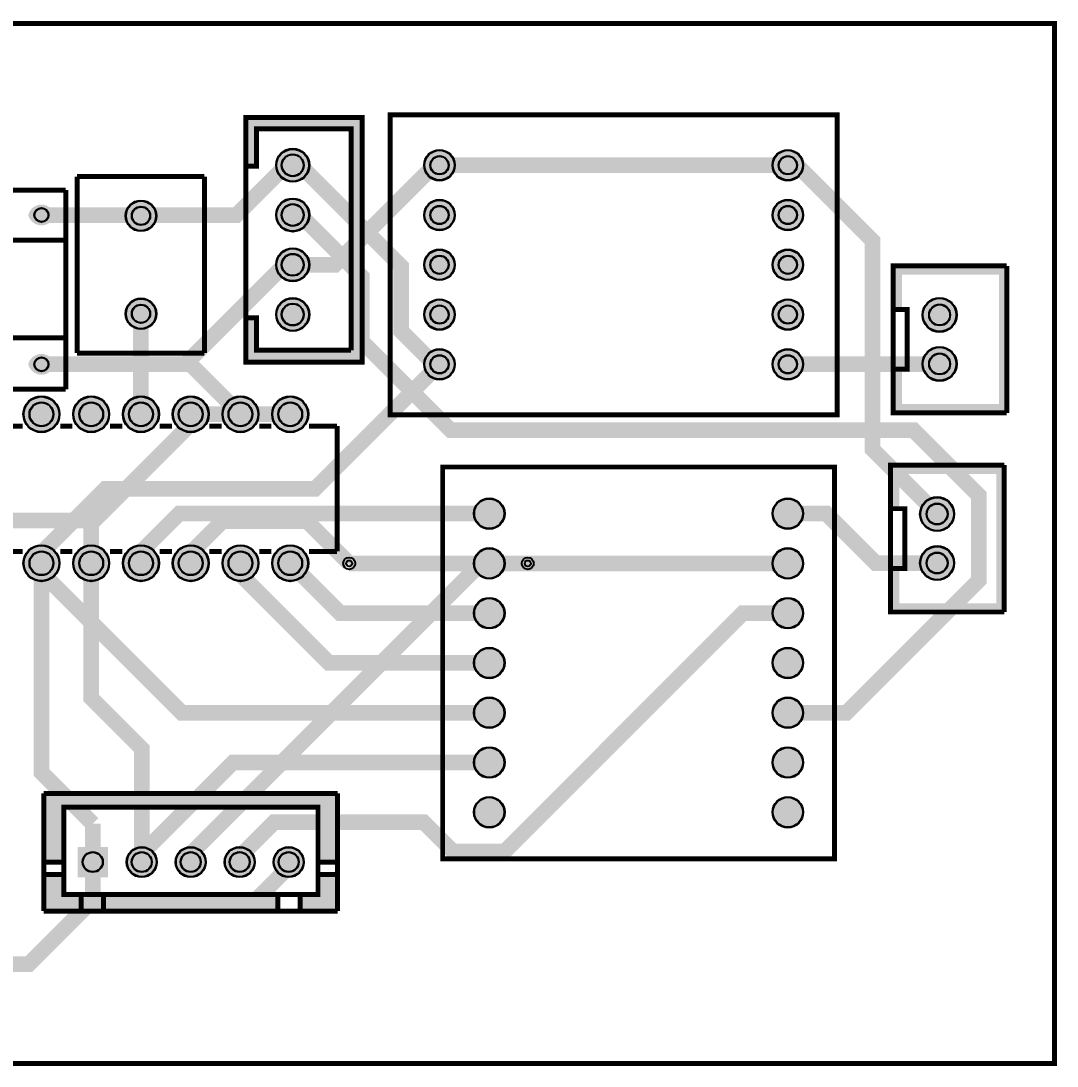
# Model space of a CAD drawing. Header units: millimetres. Extents: x -49.7 to 44.2, y -28.2 to 25.1.
# Drawn here: x -8.7 to 44.2, y -28.2 to 25.1 of the extents above; entities that cross this region are included whole.
import ezdxf

# ---------------------------------------------------------------- set-up
doc = ezdxf.new("R2010")
doc.units = ezdxf.units.MM
for name, color, linetype, true_color in [('BoardOutLine', 7, 'Continuous', 0xff00ff), ('BottomLayer', 7, 'Continuous', 0x0000ff), ('BottomSolderMaskLayer', 7, 'Continuous', 0xaa00ff), ('Document', 7, 'Continuous', 0xffffff), ('Hole', 7, 'Continuous', 0x222222), ('Multi-Layer', 7, 'Continuous', 0xc0c0c0), ('TopLayer', 7, 'Continuous', 0xff0000), ('TopPasteMaskLayer', 7, 'Continuous', 0x808080), ('TopSilkLayer', 7, 'Continuous', 0xffcc00), ('TopSolderMaskLayer', 7, 'Continuous', 0x800080)]:
    doc.layers.add(name, color=color, linetype=linetype, true_color=true_color)

msp = doc.modelspace()

# ---------------------------------------------------------------- hatches: boundary and pattern name
at = {"layer": 'BottomSolderMaskLayer'}
for points in [[(4.3569977139955425, 17.780035560071042, 1), (6.057023114046342, 17.780035560071042, 1)], [(11.91262382524774, 17.780035560071042, 1), (13.48742697485404, 17.780035560071042, 1)], [(29.692659385318898, 17.780035560071042, 1), (31.267462534925194, 17.780035560071042, 1)], [(4.3569977139955425, 15.24003048006091, 1), (6.057023114046342, 15.24003048006091, 1)], [(11.91262382524774, 15.24003048006091, 1), (13.48742697485404, 15.24003048006091, 1)], [(29.692659385318898, 15.24003048006091, 1), (31.267462534925194, 15.24003048006091, 1)], [(-6.9443611887223025, 15.24003048006091, -0.7853981633974483), (-8.295161290322506, 15.24003048006091), (-8.295161290322506, 15.24003048006091, -0.7853981633974483), (-6.9443611887223025, 15.24003048006091)], [(-3.3274066548132826, 15.199390398780793, 1), (-1.7526035052069828, 15.199390398780793, 1)], [(4.3569977139955425, 12.700025400050777, 1), (6.057023114046342, 12.700025400050777, 1)], [(11.91262382524774, 12.700025400050777, 1), (13.48742697485404, 12.700025400050777, 1)], [(29.692659385318898, 12.700025400050777, 1), (31.267462534925194, 12.700025400050777, 1)], [(-3.3274066548132826, 10.20066040132076, 1), (-1.7526035052069828, 10.20066040132076, 1)], [(4.3569977139955425, 10.160020320040644, 1), (6.057023114046342, 10.160020320040644, 1)], [(11.91262382524774, 10.160020320040644, 1), (13.48742697485404, 10.160020320040644, 1)], [(29.692659385318898, 10.160020320040644, 1), (31.267462534925194, 10.160020320040644, 1)], [(37.352070104140196, 10.139954279908466, 1), (39.10208280416559, 10.139954279908466, 1)], [(-6.9443611887223025, 7.620015240030398, -0.7853981633974483), (-8.295161290322506, 7.620015240030398), (-8.295161290322506, 7.620015240030398, -0.7853981633974483), (-6.9443611887223025, 7.620015240030398)], [(11.91262382524774, 7.620015240030398, 1), (13.48742697485404, 7.620015240030398, 1)], [(29.692659385318898, 7.620015240030398, 1), (31.267462534925194, 7.620015240030398, 1)], [(37.352070104140196, 7.6398272796545825, 1), (39.10208280416559, 7.6398272796545825, 1)], [(-8.545415290830613, 5.070104140208173, 1), (-6.69461518923041, 5.070104140208173, 1)], [(-6.005410210820367, 5.070104140208173, 1), (-4.1546101092201635, 5.070104140208173, 1)], [(-3.4654051308102343, 5.070104140208173, 1), (-1.614605029210031, 5.070104140208173, 1)], [(-0.9254000508001016, 5.070104140208173, 1), (0.9254000508001016, 5.070104140208173, 1)], [(1.614605029210031, 5.070104140208173, 1), (3.4654051308102343, 5.070104140208173, 1)], [(4.1546101092201635, 5.070104140208173, 1), (6.005410210820367, 5.070104140208173, 1)], [(37.22506985013975, -0.020066040132178387, 1), (38.97508255016514, -0.020066040132178387, 1)], [(-8.545415290830613, -2.53009906019804, 1), (-6.69461518923041, -2.53009906019804, 1)], [(-6.005410210820367, -2.53009906019804, 1), (-4.1546101092201635, -2.53009906019804, 1)], [(-3.4654051308102343, -2.53009906019804, 1), (-1.614605029210031, -2.53009906019804, 1)], [(-0.9254000508001016, -2.53009906019804, 1), (0.9254000508001016, -2.53009906019804, 1)], [(1.614605029210031, -2.53009906019804, 1), (3.4654051308102343, -2.53009906019804, 1)], [(4.1546101092201635, -2.53009906019804, 1), (6.005410210820367, -2.53009906019804, 1)], [(37.22506985013975, -2.5201930403860615, 1), (38.97508255016514, -2.5201930403860615, 1)], [(-5.7753869206662785, -17.004648639404877), (-4.224586819066076, -17.004648639404877), (-4.224586819066076, -18.55544874100508), (-5.7753869206662785, -18.55544874100508)], [(-3.275273050546105, -17.780035560071155, 1), (-1.7244729489459014, -17.780035560071155, 1)], [(-0.7754000508001018, -17.780035560071155, 1), (0.7754000508001018, -17.780035560071155, 1)], [(1.724726949453895, -17.780035560071155, 1), (3.2755270510540986, -17.780035560071155, 1)], [(4.224599949199899, -17.780035560071155, 1), (5.775400050800101, -17.780035560071155, 1)]]:
    msp.add_hatch(color=256, dxfattribs=at).paths.add_polyline_path(points)
at = {"layer": 'Document'}
for points in [[(8.694107188214502, 7.705918211836433), (2.7250952501905203, 7.705918211836433), (2.7250952501905203, 9.991922783845553), (3.358928117856294, 9.991922783845553), (3.358928117856294, 8.340919481839023), (8.184937769875432, 8.340919481839023), (8.184937769875432, 19.64394208788417), (3.358928117856294, 19.64394208788417), (3.358928117856294, 17.738938277876514), (2.852095504191084, 17.738938277876514), (2.852095504191084, 20.27894335788676), (8.694107188214502, 20.27894335788676), (8.694107188214502, 7.705918211836433)], [(35.90106680213353, 12.639979679959424), (41.651079502159064, 12.639979679959424), (41.651079502159064, 5.139954279908466), (35.90106680213353, 5.139954279908466), (35.90106680213353, 7.389966979934002), (36.30106680213362, 7.389966979934002), (36.30106680213362, 5.5899669799339335), (41.25107950215897, 5.5899669799339335), (41.25107950215897, 5.5899669799339335), (41.25107950215897, 12.189966979933956), (41.25107950215897, 12.189966979933956), (36.30106680213362, 12.189966979933956), (36.30106680213362, 10.389966979933888), (35.90106680213353, 10.389966979933888)], [(35.77406654813308, 2.47995935991878), (41.524079248158614, 2.47995935991878), (41.524079248158614, -5.020066040132178), (35.77406654813308, -5.020066040132178), (35.77406654813308, -2.7700533401066423), (36.17406654813317, -2.7700533401066423), (36.17406654813317, -4.5700533401067105), (41.12407924815852, -4.5700533401067105), (41.12407924815852, -4.5700533401067105), (41.12407924815852, 2.0299466598933122), (41.12407924815852, 2.0299466598933122), (36.17406654813317, 2.0299466598933122), (36.17406654813317, 0.22994665989324403), (35.77406654813308, 0.22994665989324403)], [(-6.604216408432762, -17.780035560071155), (-6.604216408432762, -15.034137668275434), (-6.550114300228643, -14.980035560071201), (6.549885699771494, -14.980035560071201), (6.59987299974614, -14.930048260096555), (6.59987299974614, -17.77602235204472), (6.603886207772348, -17.780035560071155), (7.499872999746003, -17.780035560071155), (7.499872999746003, -14.280035560071155), (-7.500127000253883, -14.280035560071155), (-7.500127000253883, -17.779959359918735), (-7.500203200406418, -17.780035560071155)], [(-6.604216408432762, -18.415036830073745), (-6.6001270002540195, -19.430048260096555), (-5.588138176276402, -19.4310388620778), (-5.588138176276402, -20.268046736093538), (-5.6001270002540195, -20.280035560071155), (-7.500127000253883, -20.280035560071155), (-7.500127000253883, -18.415113030226166), (-7.500203200406418, -18.415036830073745)], [(6.604064008128034, -18.415011430022787), (6.599999999999909, -19.43009906019813), (5.5879349758699846, -19.431013462026954), (5.5879349758699846, -20.268046736093538), (5.599923799847602, -20.279984759969466), (7.499974599949155, -20.279984759969466), (7.499974599949155, -18.41524003048005), (7.499974599949155, -18.415011430022787)], [(4.444881889763792, -19.4310388620778), (4.444881889763792, -20.280035560071155), (-4.445135890271786, -20.280035560071155), (-4.445135890271786, -19.4310388620778)]]:
    msp.add_hatch(color=256, dxfattribs=at).paths.add_polyline_path(points)
at = {"layer": 'Multi-Layer'}
for points in [[(4.3820040640082425, 17.780035560071042, 1), (6.032016764033642, 17.780035560071042, 1)], [(11.938023876047842, 17.780035560071042, 1), (13.462026924053939, 17.780035560071042, 1)], [(29.718059436119, 17.780035560071042, 1), (31.242062484125093, 17.780035560071042, 1)], [(4.3820040640082425, 15.24003048006091, 1), (6.032016764033642, 15.24003048006091, 1)], [(-6.969761239522404, 15.24003048006091, -0.7853981633974483), (-8.269761239522404, 15.24003048006091), (-8.269761239522404, 15.24003048006091, -0.7853981633974483), (-6.969761239522404, 15.24003048006091)], [(-3.302006604013181, 15.199390398780793, 1), (-1.7780035560070844, 15.199390398780793, 1)], [(11.938023876047842, 15.24003048006091, 1), (13.462026924053939, 15.24003048006091, 1)], [(29.718059436119, 15.24003048006091, 1), (31.242062484125093, 15.24003048006091, 1)], [(4.3820040640082425, 12.700025400050777, 1), (6.032016764033642, 12.700025400050777, 1)], [(11.938023876047842, 12.700025400050777, 1), (13.462026924053939, 12.700025400050777, 1)], [(29.718059436119, 12.700025400050777, 1), (31.242062484125093, 12.700025400050777, 1)], [(-3.302006604013181, 10.20066040132076, 1), (-1.7780035560070844, 10.20066040132076, 1)], [(4.3820040640082425, 10.160020320040644, 1), (6.032016764033642, 10.160020320040644, 1)], [(11.938023876047842, 10.160020320040644, 1), (13.462026924053939, 10.160020320040644, 1)], [(29.718059436119, 10.160020320040644, 1), (31.242062484125093, 10.160020320040644, 1)], [(37.37707645415289, 10.139954279908466, 1), (39.077076454152895, 10.139954279908466, 1)], [(-6.969761239522404, 7.620015240030398, -0.7853981633974483), (-8.269761239522404, 7.620015240030398), (-8.269761239522404, 7.620015240030398, -0.7853981633974483), (-6.969761239522404, 7.620015240030398)], [(11.938023876047842, 7.620015240030398, 1), (13.462026924053939, 7.620015240030398, 1)], [(29.718059436119, 7.620015240030398, 1), (31.242062484125093, 7.620015240030398, 1)], [(37.37707645415289, 7.6398272796545825, 1), (39.077076454152895, 7.6398272796545825, 1)], [(-8.520015240030512, 5.070104140208173, 1), (-6.720015240030511, 5.070104140208173, 1)], [(-5.9800101600202655, 5.070104140208173, 1), (-4.180010160020265, 5.070104140208173, 1)], [(-3.440005080010133, 5.070104140208173, 1), (-1.6400050800101325, 5.070104140208173, 1)], [(-0.9000000000000001, 5.070104140208173, 1), (0.9000000000000001, 5.070104140208173, 1)], [(1.6400050800101325, 5.070104140208173, 1), (3.440005080010133, 5.070104140208173, 1)], [(4.180010160020265, 5.070104140208173, 1), (5.9800101600202655, 5.070104140208173, 1)], [(37.25007620015244, -0.020066040132178387, 1), (38.950076200152445, -0.020066040132178387, 1)], [(-8.520015240030512, -2.53009906019804, 1), (-6.720015240030511, -2.53009906019804, 1)], [(-5.9800101600202655, -2.53009906019804, 1), (-4.180010160020265, -2.53009906019804, 1)], [(-3.440005080010133, -2.53009906019804, 1), (-1.6400050800101325, -2.53009906019804, 1)], [(-0.9000000000000001, -2.53009906019804, 1), (0.9000000000000001, -2.53009906019804, 1)], [(1.6400050800101325, -2.53009906019804, 1), (3.440005080010133, -2.53009906019804, 1)], [(4.180010160020265, -2.53009906019804, 1), (5.9800101600202655, -2.53009906019804, 1)], [(37.25007620015244, -2.5201930403860615, 1), (38.950076200152445, -2.5201930403860615, 1)], [(-5.749987299974691, -17.030048260096578), (-4.249987299974578, -17.030048260096578), (-4.249987299974578, -18.530048260096578), (-5.749987299974691, -18.530048260096578)], [(-3.249872999746003, -17.780035560071155, 1), (-1.7498729997460032, -17.780035560071155, 1)], [(-0.7500000000000001, -17.780035560071155, 1), (0.7500000000000001, -17.780035560071155, 1)], [(1.7501270002539968, -17.780035560071155, 1), (3.250127000253997, -17.780035560071155, 1)], [(4.25, -17.780035560071155, 1), (5.75, -17.780035560071155, 1)]]:
    msp.add_hatch(color=256, dxfattribs=at).paths.add_polyline_path(points)
at = {"layer": 'TopLayer'}
for points in [[(14.478028956057974, 0, 1), (16.00203200406407, 0, 1)], [(29.718059436119, 0, 1), (31.242062484125093, 0, 1)], [(14.478028956057974, -2.5400050800101326, 1), (16.00203200406407, -2.5400050800101326, 1)], [(29.718059436119, -2.5400050800101326, 1), (31.242062484125093, -2.5400050800101326, 1)], [(14.478028956057974, -5.080010160020379, 1), (16.00203200406407, -5.080010160020379, 1)], [(29.718059436119, -5.080010160020379, 1), (31.242062484125093, -5.080010160020379, 1)], [(14.478028956057974, -7.6200152400305114, 1), (16.00203200406407, -7.6200152400305114, 1)], [(29.718059436119, -7.6200152400305114, 1), (31.242062484125093, -7.6200152400305114, 1)], [(14.478028956057974, -10.160020320040644, 1), (16.00203200406407, -10.160020320040644, 1)], [(29.718059436119, -10.160020320040644, 1), (31.242062484125093, -10.160020320040644, 1)], [(14.478028956057974, -12.700025400050777, 1), (16.00203200406407, -12.700025400050777, 1)], [(29.718059436119, -12.700025400050777, 1), (31.242062484125093, -12.700025400050777, 1)], [(14.478028956057974, -15.240030480061023, 1), (16.00203200406407, -15.240030480061023, 1)], [(29.718059436119, -15.240030480061023, 1), (31.242062484125093, -15.240030480061023, 1)]]:
    msp.add_hatch(color=256, dxfattribs=at).paths.add_polyline_path(points)
at = {"layer": 'TopPasteMaskLayer'}
for points in [[(14.478028956057974, 0, 1), (16.00203200406407, 0, 1)], [(29.718059436119, 0, 1), (31.242062484125093, 0, 1)], [(14.478028956057974, -2.5400050800101326, 1), (16.00203200406407, -2.5400050800101326, 1)], [(29.718059436119, -2.5400050800101326, 1), (31.242062484125093, -2.5400050800101326, 1)], [(14.478028956057974, -5.080010160020379, 1), (16.00203200406407, -5.080010160020379, 1)], [(29.718059436119, -5.080010160020379, 1), (31.242062484125093, -5.080010160020379, 1)], [(14.478028956057974, -7.6200152400305114, 1), (16.00203200406407, -7.6200152400305114, 1)], [(29.718059436119, -7.6200152400305114, 1), (31.242062484125093, -7.6200152400305114, 1)], [(14.478028956057974, -10.160020320040644, 1), (16.00203200406407, -10.160020320040644, 1)], [(29.718059436119, -10.160020320040644, 1), (31.242062484125093, -10.160020320040644, 1)], [(14.478028956057974, -12.700025400050777, 1), (16.00203200406407, -12.700025400050777, 1)], [(29.718059436119, -12.700025400050777, 1), (31.242062484125093, -12.700025400050777, 1)], [(14.478028956057974, -15.240030480061023, 1), (16.00203200406407, -15.240030480061023, 1)], [(29.718059436119, -15.240030480061023, 1), (31.242062484125093, -15.240030480061023, 1)]]:
    msp.add_hatch(color=256, dxfattribs=at).paths.add_polyline_path(points)
at = {"layer": 'TopSolderMaskLayer'}
for points in [[(4.3569977139955425, 17.780035560071042, 1), (6.057023114046342, 17.780035560071042, 1)], [(11.91262382524774, 17.780035560071042, 1), (13.48742697485404, 17.780035560071042, 1)], [(29.692659385318898, 17.780035560071042, 1), (31.267462534925194, 17.780035560071042, 1)], [(4.3569977139955425, 15.24003048006091, 1), (6.057023114046342, 15.24003048006091, 1)], [(11.91262382524774, 15.24003048006091, 1), (13.48742697485404, 15.24003048006091, 1)], [(29.692659385318898, 15.24003048006091, 1), (31.267462534925194, 15.24003048006091, 1)], [(-6.9443611887223025, 15.24003048006091, -0.7853981633974483), (-8.295161290322506, 15.24003048006091), (-8.295161290322506, 15.24003048006091, -0.7853981633974483), (-6.9443611887223025, 15.24003048006091)], [(-3.3274066548132826, 15.199390398780793, 1), (-1.7526035052069828, 15.199390398780793, 1)], [(4.3569977139955425, 12.700025400050777, 1), (6.057023114046342, 12.700025400050777, 1)], [(11.91262382524774, 12.700025400050777, 1), (13.48742697485404, 12.700025400050777, 1)], [(29.692659385318898, 12.700025400050777, 1), (31.267462534925194, 12.700025400050777, 1)], [(-3.3274066548132826, 10.20066040132076, 1), (-1.7526035052069828, 10.20066040132076, 1)], [(4.3569977139955425, 10.160020320040644, 1), (6.057023114046342, 10.160020320040644, 1)], [(11.91262382524774, 10.160020320040644, 1), (13.48742697485404, 10.160020320040644, 1)], [(29.692659385318898, 10.160020320040644, 1), (31.267462534925194, 10.160020320040644, 1)], [(37.352070104140196, 10.139954279908466, 1), (39.10208280416559, 10.139954279908466, 1)], [(-6.9443611887223025, 7.620015240030398, -0.7853981633974483), (-8.295161290322506, 7.620015240030398), (-8.295161290322506, 7.620015240030398, -0.7853981633974483), (-6.9443611887223025, 7.620015240030398)], [(11.91262382524774, 7.620015240030398, 1), (13.48742697485404, 7.620015240030398, 1)], [(29.692659385318898, 7.620015240030398, 1), (31.267462534925194, 7.620015240030398, 1)], [(37.352070104140196, 7.6398272796545825, 1), (39.10208280416559, 7.6398272796545825, 1)], [(-8.545415290830613, 5.070104140208173, 1), (-6.69461518923041, 5.070104140208173, 1)], [(-6.005410210820367, 5.070104140208173, 1), (-4.1546101092201635, 5.070104140208173, 1)], [(-3.4654051308102343, 5.070104140208173, 1), (-1.614605029210031, 5.070104140208173, 1)], [(-0.9254000508001016, 5.070104140208173, 1), (0.9254000508001016, 5.070104140208173, 1)], [(1.614605029210031, 5.070104140208173, 1), (3.4654051308102343, 5.070104140208173, 1)], [(4.1546101092201635, 5.070104140208173, 1), (6.005410210820367, 5.070104140208173, 1)], [(14.452628905257873, 0, 1), (16.02743205486417, 0, 1)], [(29.692659385318898, 0, 1), (31.267462534925194, 0, 1)], [(37.22506985013975, -0.020066040132178387, 1), (38.97508255016514, -0.020066040132178387, 1)], [(-8.545415290830613, -2.53009906019804, 1), (-6.69461518923041, -2.53009906019804, 1)], [(-6.005410210820367, -2.53009906019804, 1), (-4.1546101092201635, -2.53009906019804, 1)], [(-3.4654051308102343, -2.53009906019804, 1), (-1.614605029210031, -2.53009906019804, 1)], [(-0.9254000508001016, -2.53009906019804, 1), (0.9254000508001016, -2.53009906019804, 1)], [(1.614605029210031, -2.53009906019804, 1), (3.4654051308102343, -2.53009906019804, 1)], [(4.1546101092201635, -2.53009906019804, 1), (6.005410210820367, -2.53009906019804, 1)], [(14.452628905257873, -2.5400050800101326, 1), (16.02743205486417, -2.5400050800101326, 1)], [(29.692659385318898, -2.5400050800101326, 1), (31.267462534925194, -2.5400050800101326, 1)], [(37.22506985013975, -2.5201930403860615, 1), (38.97508255016514, -2.5201930403860615, 1)], [(14.452628905257873, -5.080010160020379, 1), (16.02743205486417, -5.080010160020379, 1)], [(29.692659385318898, -5.080010160020379, 1), (31.267462534925194, -5.080010160020379, 1)], [(14.452628905257873, -7.6200152400305114, 1), (16.02743205486417, -7.6200152400305114, 1)], [(29.692659385318898, -7.6200152400305114, 1), (31.267462534925194, -7.6200152400305114, 1)], [(14.452628905257873, -10.160020320040644, 1), (16.02743205486417, -10.160020320040644, 1)], [(29.692659385318898, -10.160020320040644, 1), (31.267462534925194, -10.160020320040644, 1)], [(14.452628905257873, -12.700025400050777, 1), (16.02743205486417, -12.700025400050777, 1)], [(29.692659385318898, -12.700025400050777, 1), (31.267462534925194, -12.700025400050777, 1)], [(14.452628905257873, -15.240030480061023, 1), (16.02743205486417, -15.240030480061023, 1)], [(29.692659385318898, -15.240030480061023, 1), (31.267462534925194, -15.240030480061023, 1)], [(-5.7753869206662785, -17.004648639404877), (-4.224586819066076, -17.004648639404877), (-4.224586819066076, -18.55544874100508), (-5.7753869206662785, -18.55544874100508)], [(-3.275273050546105, -17.780035560071155, 1), (-1.7244729489459014, -17.780035560071155, 1)], [(-0.7754000508001018, -17.780035560071155, 1), (0.7754000508001018, -17.780035560071155, 1)], [(1.724726949453895, -17.780035560071155, 1), (3.2755270510540986, -17.780035560071155, 1)], [(4.224599949199899, -17.780035560071155, 1), (5.775400050800101, -17.780035560071155, 1)]]:
    msp.add_hatch(color=256, dxfattribs=at).paths.add_polyline_path(points)

# ---------------------------------------------------------------- linework, layer by layer
at = {"layer": 'BoardOutLine', "const_width": 0.25400050800101603}
msp.add_lwpolyline([(-49.14909829819658, 21.33604267208534), (-48.768097536195114, 22.733045466090857), (-49.14909829819658, 25.01905003810009), (44.09702819405629, 25.01905003810009), (44.09702819405629, 23.5458470916941), (44.09702819405629, -28.06705613411225), (-48.768097536195114, -28.06705613411225), (-49.530099060198154, -21.33604267208534), (-48.768097536195114, 14.47802895605787), (-49.14909829819658, 14.47802895605787), (-48.895097790195564, 17.145034290068565), (-49.02209804419613, 18.79603759207521), (-48.895097790195564, 20.066040132080275), (-49.14909829819658, 21.33604267208534)], close=True, dxfattribs=at)
at = {"layer": 'BottomLayer', "const_width": 0.8}
for points in [[(12.70002540005089, 17.780035560071042), (12.439928879857916, 17.780035560071042), (7.359918719837424, 12.700025400050777), (5.207010414020942, 12.700025400050777)], [(38.100076200152444, -0.020066040132178387), (34.808737617475344, 3.2712725425450344), (34.808737617475344, 13.920751841503716), (30.949453898907905, 17.780035560071042), (30.480060960122046, 17.780035560071042)], [(-0.009906019812092381, 7.620015240030398), (-0.009906019812092381, 7.902971805943594), (4.787147574295204, 12.700025400050777), (5.207010414020942, 12.700025400050777)], [(-7.6200152400305114, -2.53009906019804), (-7.6200152400305114, -2.004572009143999), (-4.345440690881446, 1.2700025400050663), (6.350012700025445, 1.2700025400050663), (12.70002540005089, 7.620015240030398)], [(-7.619761239522404, 7.620015240030398), (-0.009906019812092381, 7.620015240030398)], [(-0.009906019812092381, 7.620015240030398), (2.5400050800101326, 5.070104140208173)], [(0, -2.53009906019804), (0, -2.004318008636119), (1.6243332486665167, -0.37998475996960224), (5.928117856235758, -0.37998475996960224), (8.088138176276289, -2.5400050800101326)], [(-5, -15.829565659131276), (-7.6200152400305114, -13.209550419100879), (-7.6200152400305114, -2.53009906019804)], [(-2.499872999746003, -17.780035560071155), (-2.499872999746003, -11.991871983743977), (-5.080010160020265, -9.411734823469715), (-5.080010160020265, -2.53009906019804)], [(0, -17.780035560071155), (0, -17.355346710693425), (14.815341630683179, -2.5400050800101326), (17.20396240792479, -2.5400050800101326)], [(-5, -17.780035560071155), (-5, -15.829565659131276)]]:
    msp.add_lwpolyline(points, dxfattribs=at)
at = {"layer": 'BottomSolderMaskLayer'}
for centre, radius in [((5.207010414020942, 17.780035560071042), 0.8500127000254002), ((5.207112014224094, 17.780035560071042), 0.5666838566632292), ((12.70002540005089, 17.780035560071042), 0.7874015748031498), ((12.70002540005089, 17.780035560071042), 0.47244094488188987), ((30.480060960122046, 17.780035560071042), 0.7874015748031498), ((30.480060960122046, 17.780035560071042), 0.47244094488188987), ((5.207010414020942, 15.24003048006091), 0.8500127000254002), ((12.70002540005089, 15.24003048006091), 0.7874015748031498), ((30.480060960122046, 15.24003048006091), 0.7874015748031498), ((-7.6200152400305114, 15.240132080264061), 0.36369014673513217), ((-2.5400050800101326, 15.199390398780793), 0.7874015748031498), ((-2.5400050800101326, 15.199390398780793), 0.47244094488188987), ((5.207112014224094, 15.24003048006091), 0.5666838566632292), ((12.70002540005089, 15.24003048006091), 0.47244094488188987), ((30.480060960122046, 15.24003048006091), 0.47244094488188987), ((5.207010414020942, 12.700025400050777), 0.8500127000254002), ((12.70002540005089, 12.700025400050777), 0.7874015748031498), ((30.480060960122046, 12.700025400050777), 0.7874015748031498), ((5.207112014224094, 12.700025400050777), 0.5666838566632292), ((12.70002540005089, 12.700025400050777), 0.47244094488188987), ((30.480060960122046, 12.700025400050777), 0.47244094488188987), ((-2.5400050800101326, 10.20066040132076), 0.7874015748031498), ((-2.5400050800101326, 10.20066040132076), 0.47244094488188987), ((5.207010414020942, 10.160020320040644), 0.8500127000254002), ((5.207112014224094, 10.160020320040644), 0.5666838566632292), ((12.70002540005089, 10.160020320040644), 0.7874015748031498), ((30.480060960122046, 10.160020320040644), 0.7874015748031498), ((38.22707645415289, 10.139954279908466), 0.8750063500127), ((38.22707645415289, 10.13997967995931), 0.5404385617120381), ((12.70002540005089, 10.160020320040644), 0.47244094488188987), ((30.480060960122046, 10.160020320040644), 0.47244094488188987), ((12.70002540005089, 7.620015240030398), 0.7874015748031498), ((12.70002540005089, 7.620015240030398), 0.47244094488188987), ((30.480060960122046, 7.620015240030398), 0.7874015748031498), ((30.480060960122046, 7.620015240030398), 0.47244094488188987), ((38.22707645415289, 7.6398272796545825), 0.8750063500127), ((38.22707645415289, 7.639954279908579), 0.5404385617120381), ((-7.6200152400305114, 7.620116840233663), 0.36369014673513217), ((-7.6200152400305114, 5.070104140208173), 0.9254000508001016), ((-5.080010160020265, 5.070104140208173), 0.9254000508001016), ((-2.5400050800101326, 5.070104140208173), 0.9254000508001016), ((0, 5.070104140208173), 0.9254000508001016), ((2.5400050800101326, 5.070104140208173), 0.9254000508001016), ((5.080010160020265, 5.070104140208173), 0.9254000508001016), ((-7.6200152400305114, 5.070129540259018), 0.6169333672000678), ((-5.080010160020265, 5.070129540259018), 0.6169333672000678), ((-2.5400050800101326, 5.070129540259018), 0.6169333672000678), ((0, 5.070129540259018), 0.6169333672000678), ((2.5400050800101326, 5.070129540259018), 0.6169333672000678), ((5.080010160020265, 5.070129540259018), 0.6169333672000678), ((38.100076200152444, -0.020066040132178387), 0.8750063500127), ((38.100076200152444, -0.02004064008133355), 0.5404385617120381), ((-7.6200152400305114, -2.53009906019804), 0.9254000508001016), ((-7.6200152400305114, -2.530073660147309), 0.6169333672000678), ((-5.080010160020265, -2.53009906019804), 0.9254000508001016), ((-5.080010160020265, -2.530073660147309), 0.6169333672000678), ((-2.5400050800101326, -2.53009906019804), 0.9254000508001016), ((-2.5400050800101326, -2.530073660147309), 0.6169333672000678), ((0, -2.53009906019804), 0.9254000508001016), ((0, -2.530073660147309), 0.6169333672000678), ((2.5400050800101326, -2.53009906019804), 0.9254000508001016), ((2.5400050800101326, -2.530073660147309), 0.6169333672000678), ((5.080010160020265, -2.53009906019804), 0.9254000508001016), ((5.080010160020265, -2.530073660147309), 0.6169333672000678), ((38.100076200152444, -2.5201930403860615), 0.8750063500127), ((38.100076200152444, -2.5200660401320647), 0.5404385617120381), ((-2.499872999746003, -17.780035560071155), 0.7754000508001018), ((0, -17.780035560071155), 0.7754000508001018), ((2.500127000253997, -17.780035560071155), 0.7754000508001018), ((5, -17.780035560071155), 0.7754000508001018), ((-5.000127000253997, -17.780035560071155), 0.5169333672000678), ((-2.500127000253997, -17.780035560071155), 0.5169333672000678), ((-0.0001270002539968118, -17.780035560071155), 0.5169333672000678), ((2.499872999746003, -17.780035560071155), 0.5169333672000678), ((4.999872999746003, -17.780035560071155), 0.5169333672000678)]:
    msp.add_circle(centre, radius, dxfattribs=at)
at = {"layer": 'Hole'}
for centre in [(8.088138176276289, -2.5400050800101326), (17.20396240792479, -2.5400050800101326)]:
    msp.add_circle(centre, 0.15250190500381003, dxfattribs=at)
at = {"layer": 'Multi-Layer'}
for centre, radius in [((5.207010414020942, 17.780035560071042), 0.8250063500127002), ((5.207112014224094, 17.780035560071042), 0.5500127000254001), ((12.70002540005089, 17.780035560071042), 0.7620015240030481), ((12.70002540005089, 17.780035560071042), 0.45720091440182886), ((30.480060960122046, 17.780035560071042), 0.7620015240030481), ((30.480060960122046, 17.780035560071042), 0.45720091440182886), ((5.207010414020942, 15.24003048006091), 0.8250063500127002), ((-7.6200152400305114, 15.240132080264061), 0.3500127000254001), ((-2.5400050800101326, 15.199390398780793), 0.7620015240030481), ((-2.5400050800101326, 15.199390398780793), 0.45720091440182886), ((5.207112014224094, 15.24003048006091), 0.5500127000254001), ((12.70002540005089, 15.24003048006091), 0.7620015240030481), ((12.70002540005089, 15.24003048006091), 0.45720091440182886), ((30.480060960122046, 15.24003048006091), 0.7620015240030481), ((30.480060960122046, 15.24003048006091), 0.45720091440182886), ((5.207010414020942, 12.700025400050777), 0.8250063500127002), ((12.70002540005089, 12.700025400050777), 0.7620015240030481), ((30.480060960122046, 12.700025400050777), 0.7620015240030481), ((5.207112014224094, 12.700025400050777), 0.5500127000254001), ((12.70002540005089, 12.700025400050777), 0.45720091440182886), ((30.480060960122046, 12.700025400050777), 0.45720091440182886), ((-2.5400050800101326, 10.20066040132076), 0.7620015240030481), ((5.207010414020942, 10.160020320040644), 0.8250063500127002), ((5.207112014224094, 10.160020320040644), 0.5500127000254001), ((12.70002540005089, 10.160020320040644), 0.7620015240030481), ((30.480060960122046, 10.160020320040644), 0.7620015240030481), ((38.22707645415289, 10.139954279908466), 0.8500000000000001), ((-2.5400050800101326, 10.20066040132076), 0.45720091440182886), ((12.70002540005089, 10.160020320040644), 0.45720091440182886), ((30.480060960122046, 10.160020320040644), 0.45720091440182886), ((38.22707645415289, 10.13997967995931), 0.5249936499873), ((12.70002540005089, 7.620015240030398), 0.7620015240030481), ((12.70002540005089, 7.620015240030398), 0.45720091440182886), ((30.480060960122046, 7.620015240030398), 0.7620015240030481), ((30.480060960122046, 7.620015240030398), 0.45720091440182886), ((38.22707645415289, 7.6398272796545825), 0.8500000000000001), ((38.22707645415289, 7.639954279908579), 0.5249936499873), ((-7.6200152400305114, 7.620116840233663), 0.3500127000254001), ((-7.6200152400305114, 5.070104140208173), 0.9000000000000001), ((-5.080010160020265, 5.070104140208173), 0.9000000000000001), ((-2.5400050800101326, 5.070104140208173), 0.9000000000000001), ((0, 5.070104140208173), 0.9000000000000001), ((2.5400050800101326, 5.070104140208173), 0.9000000000000001), ((5.080010160020265, 5.070104140208173), 0.9000000000000001), ((-7.6200152400305114, 5.070129540259018), 0.6000000000000001), ((-5.080010160020265, 5.070129540259018), 0.6000000000000001), ((-2.5400050800101326, 5.070129540259018), 0.6000000000000001), ((0, 5.070129540259018), 0.6000000000000001), ((2.5400050800101326, 5.070129540259018), 0.6000000000000001), ((5.080010160020265, 5.070129540259018), 0.6000000000000001), ((38.100076200152444, -0.020066040132178387), 0.8500000000000001), ((38.100076200152444, -0.02004064008133355), 0.5249936499873), ((-7.6200152400305114, -2.53009906019804), 0.9000000000000001), ((-7.6200152400305114, -2.530073660147309), 0.6000000000000001), ((-5.080010160020265, -2.53009906019804), 0.9000000000000001), ((-5.080010160020265, -2.530073660147309), 0.6000000000000001), ((-2.5400050800101326, -2.53009906019804), 0.9000000000000001), ((-2.5400050800101326, -2.530073660147309), 0.6000000000000001), ((0, -2.53009906019804), 0.9000000000000001), ((0, -2.530073660147309), 0.6000000000000001), ((2.5400050800101326, -2.53009906019804), 0.9000000000000001), ((2.5400050800101326, -2.530073660147309), 0.6000000000000001), ((5.080010160020265, -2.53009906019804), 0.9000000000000001), ((5.080010160020265, -2.530073660147309), 0.6000000000000001), ((38.100076200152444, -2.5201930403860615), 0.8500000000000001), ((38.100076200152444, -2.5200660401320647), 0.5249936499873), ((8.088138176276289, -2.5400050800101326), 0.30500381000762006), ((17.20396240792479, -2.5400050800101326), 0.30500381000762006), ((-2.499872999746003, -17.780035560071155), 0.7500000000000001), ((0, -17.780035560071155), 0.7500000000000001), ((2.500127000253997, -17.780035560071155), 0.7500000000000001), ((5, -17.780035560071155), 0.7500000000000001), ((-5.000127000253997, -17.780035560071155), 0.5), ((-2.500127000253997, -17.780035560071155), 0.5), ((-0.0001270002539968118, -17.780035560071155), 0.5), ((2.499872999746003, -17.780035560071155), 0.5), ((4.999872999746003, -17.780035560071155), 0.5)]:
    msp.add_circle(centre, radius, dxfattribs=at)
at = {"layer": 'TopLayer', "const_width": 0.8}
for points in [[(-5.100076200152444, 15.24003048006091), (2.339852679705359, 15.24003048006091), (4.879857759715605, 17.780035560071042), (5.207010414020942, 17.780035560071042)], [(12.70002540005089, 7.620015240030398), (12.436880873761766, 7.620015240030398), (10.7358394716789, 9.321056642113263), (10.7358394716789, 12.62738125476244), (5.583185166370413, 17.780035560071042), (5.207010414020942, 17.780035560071042)], [(30.480060960122046, 17.780035560071042), (12.70002540005089, 17.780035560071042)], [(-7.619761239522404, 15.24003048006091), (-5.100076200152444, 15.24003048006091)], [(-5.100076200152444, 15.24003048006091), (-2.5806451612902492, 15.24003048006091), (-2.5400050800101326, 15.199390398780793)], [(30.480060960122046, -10.160020320040644), (33.47244094488201, -10.160020320040644), (40.23571247142513, -3.396748793497636), (40.23571247142513, 0.9154178308356222), (36.884683769367484, 4.266446532893042), (13.261112522224948, 4.266446532893042), (8.72999745999482, 8.79756159512317), (8.72999745999482, 12.093726187452262), (5.5836931673864, 15.24003048006091), (5.207010414020942, 15.24003048006091)], [(-2.5400050800101326, 10.20066040132076), (-2.5400050800101326, 5.070104140208173)], [(30.480060960122046, 7.620015240030398), (38.20726441452871, 7.620015240030398), (38.22707645415289, 7.6398272796545825)], [(-5.080010160020265, -0.35102870205741965), (-4.919735839471741, -0.35102870205741965), (0, 4.5687071374143216), (0, 5.070104140208173)], [(2.5400050800101326, 5.070104140208173), (0, 5.070104140208173)], [(5.080010160020265, 5.070104140208173), (2.5400050800101326, 5.070104140208173)], [(-30.480060960121932, -5.080010160020379), (-30.480060960121932, -1.4945389890780234), (-29.33655067310133, -0.35102870205741965), (-5.080010160020265, -0.35102870205741965)], [(-5.080010160020265, -0.35102870205741965), (-5.080010160020265, -2.53009906019804)], [(15.240030480061023, 0), (-0.5854711709422418, 0), (-2.5400050800101326, -1.9545339090678908), (-2.5400050800101326, -2.53009906019804)], [(30.480060960122046, 0), (32.44221488442986, 0), (34.96240792481581, -2.5201930403860615), (38.100076200152444, -2.5201930403860615)], [(15.240030480061023, -10.160020320040644), (-0.46151892303782915, -10.160020320040644), (-7.6200152400305114, -3.0015240030480754), (-7.6200152400305114, -2.53009906019804)], [(15.240030480061023, -7.6200152400305114), (7.05384810769624, -7.6200152400305114), (2.5400050800101326, -3.106172212344404), (2.5400050800101326, -2.53009906019804)], [(15.240030480061023, -5.080010160020379), (7.629921259842604, -5.080010160020379), (5.080010160020265, -2.53009906019804)], [(8.088138176276289, -2.5400050800101326), (15.240030480061023, -2.5400050800101326)], [(30.480060960122046, -2.5400050800101326), (17.20396240792479, -2.5400050800101326)], [(2.500127000253997, -17.780035560071155), (2.500127000253997, -17.50749301498604), (4.265176530353074, -15.742443484886962), (11.884175768351497, -15.742443484886962), (13.38049276098559, -17.238760477521055), (16.025654051308038, -17.238760477521055), (28.184404368808828, -5.080010160020379), (30.480060960122046, -5.080010160020379)], [(15.240030480061023, -12.700025400050777), (2.1564643129286196, -12.700025400050777), (-2.499872999746003, -17.3563627127254), (-2.499872999746003, -17.780035560071155)], [(5, -17.780035560071155), (5, -18.04140208280421), (3.207772415544923, -19.8336296672594), (-4.896875793751519, -19.8336296672594), (-5, -19.73050546101092)], [(-5, -17.780035560071155), (-5, -19.73050546101092)], [(-35.81407162814321, -22.987045974091984), (-8.25654051308095, -22.987045974091984), (-5, -19.73050546101092)]]:
    msp.add_lwpolyline(points, dxfattribs=at)
at = {"layer": 'TopLayer'}
for centre in [(15.240030480061023, 0), (30.480060960122046, 0), (15.240030480061023, -2.5400050800101326), (30.480060960122046, -2.5400050800101326), (15.240030480061023, -5.080010160020379), (30.480060960122046, -5.080010160020379), (15.240030480061023, -7.6200152400305114), (30.480060960122046, -7.6200152400305114), (15.240030480061023, -10.160020320040644), (30.480060960122046, -10.160020320040644), (15.240030480061023, -12.700025400050777), (30.480060960122046, -12.700025400050777), (15.240030480061023, -15.240030480061023), (30.480060960122046, -15.240030480061023)]:
    msp.add_circle(centre, 0.7620015240030481, dxfattribs=at)
at = {"layer": 'TopPasteMaskLayer'}
for centre in [(15.240030480061023, 0), (30.480060960122046, 0), (15.240030480061023, -2.5400050800101326), (30.480060960122046, -2.5400050800101326), (15.240030480061023, -5.080010160020379), (30.480060960122046, -5.080010160020379), (15.240030480061023, -7.6200152400305114), (30.480060960122046, -7.6200152400305114), (15.240030480061023, -10.160020320040644), (30.480060960122046, -10.160020320040644), (15.240030480061023, -12.700025400050777), (30.480060960122046, -12.700025400050777), (15.240030480061023, -15.240030480061023), (30.480060960122046, -15.240030480061023)]:
    msp.add_circle(centre, 0.7620015240030481, dxfattribs=at)
at = {"layer": 'TopSilkLayer', "const_width": 0.25400050800101603}
for points in [[(8.757962915925873, 20.218999237998446), (8.757962915925873, 7.729032258064535), (2.8179070358140734, 7.729032258064535), (2.8179070358140734, 20.218999237998446), (8.757962915925873, 20.218999237998446)], [(10.175006350012836, 5.050038100076222), (10.175006350012836, 20.35001270002533), (33.0050800101601, 20.35001270002533), (33.0050800101601, 5.050038100076222), (10.175006350012836, 5.050038100076222)], [(12.860020320040576, -17.620040640081356), (12.860020320040576, 2.3800101600203334), (32.860071120142265, 2.3800101600203334), (32.860071120142265, -17.620040640081356), (12.860020320040576, -17.620040640081356)], [(-6.477012954025895, -14.98602997206001), (6.497078994158073, -14.98602997206001), (6.497078994158073, -19.4310388620778), (-6.477012954025895, -19.4310388620778), (-6.477012954025895, -14.98602997206001)]]:
    msp.add_lwpolyline(points, close=True, dxfattribs=at)
for points in [[(8.184937769875432, 8.340919481839023), (8.184937769875432, 19.64394208788417), (3.358928117856294, 19.64394208788417), (3.358928117856294, 17.738938277876514), (2.850927101854154, 17.738938277876514)], [(-5.8003556007111, 8.201168402336748), (-5.8003556007111, 17.202946405892817)], [(-5.8003556007111, 17.202946405892817), (0.6995173990347894, 17.202946405892817)], [(0.7000254000507766, 17.1899923799848), (0.7000254000507766, 8.189992379984801)], [(-29.180060960121864, 16.510033020065976), (-6.3800355600710645, 16.510033020065976)], [(-6.3800355600710645, 16.510033020065976), (-6.3800355600710645, 6.3500127000253315)], [(-29.180060960121864, 13.9554483108966), (-6.3800355600710645, 13.9554483108966)], [(41.65204470408935, 5.139954279908466), (35.852095504191084, 5.139954279908466), (35.852095504191084, 12.639979679959424), (41.65204470408935, 12.639979679959424)], [(41.65204470408935, 5.139954279908466), (41.65204470408935, 12.639979679959424)], [(35.94107188214389, 7.3659639319278085), (36.576073152146364, 7.3659639319278085), (36.576073152146364, 10.413970027940081), (35.852095504191084, 10.413970027940081)], [(8.184937769875432, 8.340919481839023), (3.358928117856294, 8.340919481839023), (3.358928117856294, 9.991922783845553), (2.9779273558547175, 9.991922783845553), (2.852095504191084, 9.991922783845553)], [(-29.180060960121864, 8.96949453898901), (-6.3800355600710645, 8.96949453898901)], [(0.7000254000507766, 8.189992379984801), (-5.80010160020322, 8.189992379984801)], [(35.85217170434339, 8.301625603251182), (35.85217170434339, 8.06286512573024)], [(-29.180060960121864, 6.3500127000253315), (-6.3800355600710645, 6.3500127000253315)], [(-9.20162560325116, 4.470002540004998), (-8.578409956819883, 4.470002540004998)], [(-6.661620523241027, 4.470002540004998), (-6.03840487680975, 4.470002540004998)], [(-4.121615443230894, 4.470002540004998), (-3.4983997967996174, 4.470002540004998)], [(-1.5816103632206477, 4.470002540004998), (-0.9583947167894848, 4.470002540004998)], [(0.9583947167894848, 4.470002540004998), (1.5816103632207614, 4.470002540004998)], [(3.498399796799731, 4.470002540004998), (4.121615443230894, 4.470002540004998)], [(6.038404876809864, 4.470002540004998), (7.470002540004998, 4.470002540004998)], [(7.470002540004998, 4.470002540004998), (7.470002540004998, -1.9299974599948655)], [(41.5250444500889, -5.020066040132178), (35.72509525019041, -5.020066040132178), (35.72509525019041, 2.47995935991878), (41.5250444500889, 2.47995935991878)], [(41.5250444500889, -5.020066040132178), (41.5250444500889, 2.47995935991878)], [(35.81407162814321, -2.7940563881128355), (36.449072898145914, -2.7940563881128355), (36.449072898145914, 0.25394970789943727), (35.72509525019041, 0.25394970789943727)], [(-9.201651003302004, -1.9299974599948655), (-8.578384556769038, -1.9299974599948655)], [(-6.661645923291871, -1.9299974599948655), (-6.038379476758905, -1.9299974599948655)], [(-4.121640843281739, -1.9299974599948655), (-3.4983743967487726, -1.9299974599948655)], [(-1.5816357632714926, -1.9299974599948655), (-0.95836931673864, -1.9299974599948655)], [(0.95836931673864, -1.9299974599948655), (1.5816357632716063, -1.9299974599948655)], [(3.4983743967488863, -1.9299974599948655), (4.121640843281739, -1.9299974599948655)], [(6.038379476759019, -1.9299974599948655), (7.470002540004998, -1.9299974599948655)], [(35.72517145034294, -1.858394716789462), (35.72517145034294, -2.097155194310403)], [(7.499872999746003, -14.280035560071155), (-7.500127000253883, -14.280035560071155)], [(-7.500127000253883, -14.280035560071155), (-7.500127000253883, -20.280035560071155)], [(7.499872999746003, -20.280035560071155), (7.499872999746003, -14.280035560071155)], [(-7.500203200406418, -17.780035560071155), (-6.604216408432762, -17.780035560071155)], [(6.603886207772348, -17.780035560071155), (7.499872999746003, -17.780035560071155)], [(-7.500203200406418, -18.415036830073745), (-6.604216408432762, -18.415036830073745)], [(6.603886207772348, -18.415036830073745), (7.499872999746003, -18.415036830073745)], [(-5.588138176276402, -19.4310388620778), (-5.588138176276402, -20.280035560071155)], [(-4.445135890271786, -19.4310388620778), (-4.445135890271786, -20.280035560071155)], [(4.444881889763792, -19.4310388620778), (4.444881889763792, -20.280035560071155)], [(5.587884175768295, -19.4310388620778), (5.587884175768295, -20.280035560071155)], [(7.499872999746003, -20.280035560071155), (-7.500127000253883, -20.280035560071155)]]:
    msp.add_lwpolyline(points, dxfattribs=at)
at = {"layer": 'TopSolderMaskLayer'}
for centre, radius in [((5.207010414020942, 17.780035560071042), 0.8500127000254002), ((5.207112014224094, 17.780035560071042), 0.5666838566632292), ((12.70002540005089, 17.780035560071042), 0.7874015748031498), ((12.70002540005089, 17.780035560071042), 0.47244094488188987), ((30.480060960122046, 17.780035560071042), 0.7874015748031498), ((30.480060960122046, 17.780035560071042), 0.47244094488188987), ((5.207010414020942, 15.24003048006091), 0.8500127000254002), ((12.70002540005089, 15.24003048006091), 0.7874015748031498), ((30.480060960122046, 15.24003048006091), 0.7874015748031498), ((-7.6200152400305114, 15.240132080264061), 0.36369014673513217), ((-2.5400050800101326, 15.199390398780793), 0.7874015748031498), ((-2.5400050800101326, 15.199390398780793), 0.47244094488188987), ((5.207112014224094, 15.24003048006091), 0.5666838566632292), ((12.70002540005089, 15.24003048006091), 0.47244094488188987), ((30.480060960122046, 15.24003048006091), 0.47244094488188987), ((5.207010414020942, 12.700025400050777), 0.8500127000254002), ((12.70002540005089, 12.700025400050777), 0.7874015748031498), ((30.480060960122046, 12.700025400050777), 0.7874015748031498), ((5.207112014224094, 12.700025400050777), 0.5666838566632292), ((12.70002540005089, 12.700025400050777), 0.47244094488188987), ((30.480060960122046, 12.700025400050777), 0.47244094488188987), ((-2.5400050800101326, 10.20066040132076), 0.7874015748031498), ((-2.5400050800101326, 10.20066040132076), 0.47244094488188987), ((5.207010414020942, 10.160020320040644), 0.8500127000254002), ((5.207112014224094, 10.160020320040644), 0.5666838566632292), ((12.70002540005089, 10.160020320040644), 0.7874015748031498), ((30.480060960122046, 10.160020320040644), 0.7874015748031498), ((38.22707645415289, 10.139954279908466), 0.8750063500127), ((38.22707645415289, 10.13997967995931), 0.5404385617120381), ((12.70002540005089, 10.160020320040644), 0.47244094488188987), ((30.480060960122046, 10.160020320040644), 0.47244094488188987), ((12.70002540005089, 7.620015240030398), 0.7874015748031498), ((12.70002540005089, 7.620015240030398), 0.47244094488188987), ((30.480060960122046, 7.620015240030398), 0.7874015748031498), ((30.480060960122046, 7.620015240030398), 0.47244094488188987), ((38.22707645415289, 7.6398272796545825), 0.8750063500127), ((38.22707645415289, 7.639954279908579), 0.5404385617120381), ((-7.6200152400305114, 7.620116840233663), 0.36369014673513217), ((-7.6200152400305114, 5.070104140208173), 0.9254000508001016), ((-5.080010160020265, 5.070104140208173), 0.9254000508001016), ((-2.5400050800101326, 5.070104140208173), 0.9254000508001016), ((0, 5.070104140208173), 0.9254000508001016), ((2.5400050800101326, 5.070104140208173), 0.9254000508001016), ((5.080010160020265, 5.070104140208173), 0.9254000508001016), ((-7.6200152400305114, 5.070129540259018), 0.6169333672000678), ((-5.080010160020265, 5.070129540259018), 0.6169333672000678), ((-2.5400050800101326, 5.070129540259018), 0.6169333672000678), ((0, 5.070129540259018), 0.6169333672000678), ((2.5400050800101326, 5.070129540259018), 0.6169333672000678), ((5.080010160020265, 5.070129540259018), 0.6169333672000678), ((15.240030480061023, 0), 0.7874015748031498), ((30.480060960122046, 0), 0.7874015748031498), ((38.100076200152444, -0.020066040132178387), 0.8750063500127), ((38.100076200152444, -0.02004064008133355), 0.5404385617120381), ((-7.6200152400305114, -2.53009906019804), 0.9254000508001016), ((-7.6200152400305114, -2.530073660147309), 0.6169333672000678), ((-5.080010160020265, -2.53009906019804), 0.9254000508001016), ((-5.080010160020265, -2.530073660147309), 0.6169333672000678), ((-2.5400050800101326, -2.53009906019804), 0.9254000508001016), ((-2.5400050800101326, -2.530073660147309), 0.6169333672000678), ((0, -2.53009906019804), 0.9254000508001016), ((0, -2.530073660147309), 0.6169333672000678), ((2.5400050800101326, -2.53009906019804), 0.9254000508001016), ((2.5400050800101326, -2.530073660147309), 0.6169333672000678), ((5.080010160020265, -2.53009906019804), 0.9254000508001016), ((5.080010160020265, -2.530073660147309), 0.6169333672000678), ((15.240030480061023, -2.5400050800101326), 0.7874015748031498), ((30.480060960122046, -2.5400050800101326), 0.7874015748031498), ((38.100076200152444, -2.5201930403860615), 0.8750063500127), ((38.100076200152444, -2.5200660401320647), 0.5404385617120381), ((15.240030480061023, -5.080010160020379), 0.7874015748031498), ((30.480060960122046, -5.080010160020379), 0.7874015748031498), ((15.240030480061023, -7.6200152400305114), 0.7874015748031498), ((30.480060960122046, -7.6200152400305114), 0.7874015748031498), ((15.240030480061023, -10.160020320040644), 0.7874015748031498), ((30.480060960122046, -10.160020320040644), 0.7874015748031498), ((15.240030480061023, -12.700025400050777), 0.7874015748031498), ((30.480060960122046, -12.700025400050777), 0.7874015748031498), ((15.240030480061023, -15.240030480061023), 0.7874015748031498), ((30.480060960122046, -15.240030480061023), 0.7874015748031498), ((-2.499872999746003, -17.780035560071155), 0.7754000508001018), ((0, -17.780035560071155), 0.7754000508001018), ((2.500127000253997, -17.780035560071155), 0.7754000508001018), ((5, -17.780035560071155), 0.7754000508001018), ((-5.000127000253997, -17.780035560071155), 0.5169333672000678), ((-2.500127000253997, -17.780035560071155), 0.5169333672000678), ((-0.0001270002539968118, -17.780035560071155), 0.5169333672000678), ((2.499872999746003, -17.780035560071155), 0.5169333672000678), ((4.999872999746003, -17.780035560071155), 0.5169333672000678)]:
    msp.add_circle(centre, radius, dxfattribs=at)

doc.saveas('drawing.dxf')
